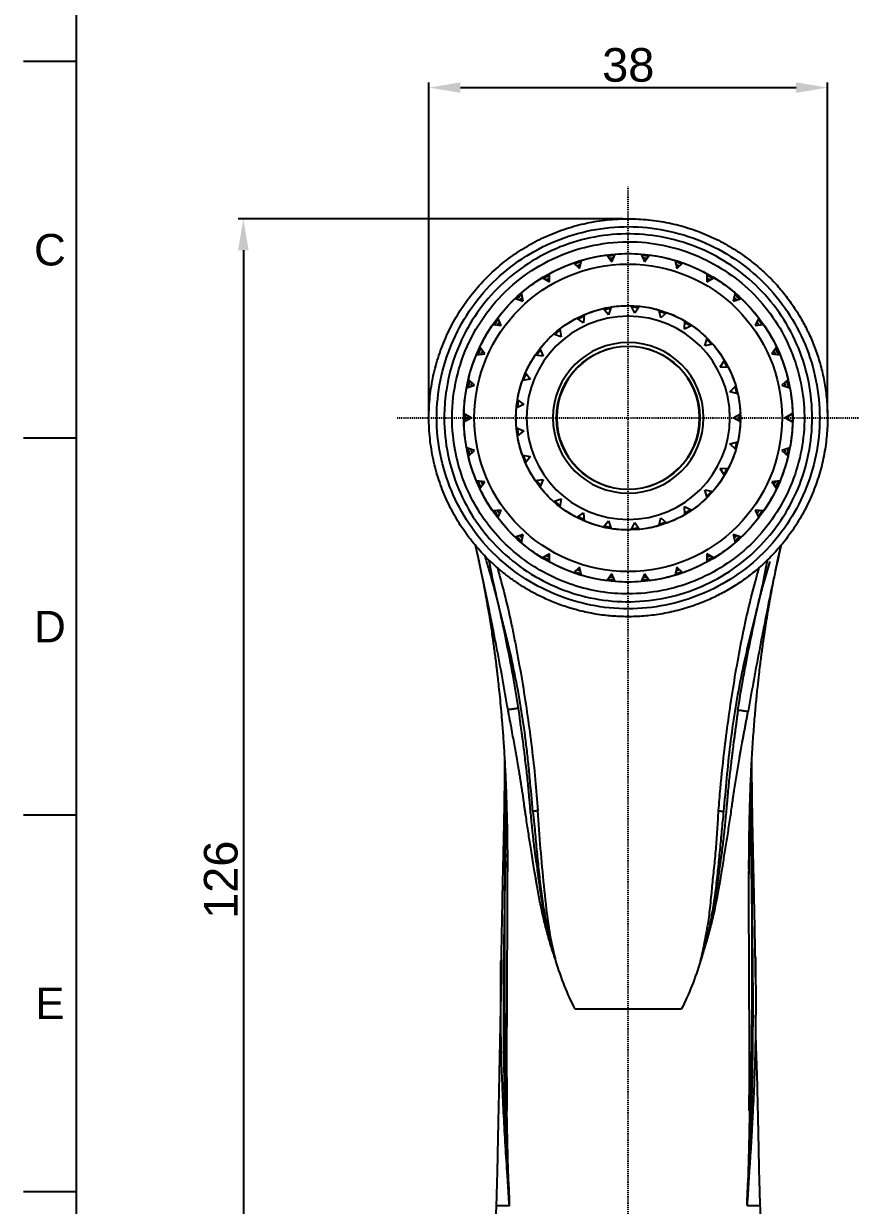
# Model space of a CAD drawing. Header units: millimetres. Extents: x 2316 to 2526, y 318 to 615.
# Drawn here: x 2316.3 to 2395.8, y 429.2 to 541.7 of the extents above; entities that cross this region are included whole.
import ezdxf

# ---------------------------------------------------------------- set-up
doc = ezdxf.new("R2010")
doc.units = ezdxf.units.MM
doc.header["$LTSCALE"] = 0.1
doc.linetypes.add('CENTER', pattern=[0.6, 0.375, -0.075, 0.075, -0.075])
doc.layers.add('1', color=7, linetype='Continuous', true_color=0xffffff)
doc.layers.add('TOP', color=7, linetype='Continuous', true_color=0xffffff)
doc.layers.add('FORM', color=7, linetype='Continuous')
doc.styles.get("Standard").update_dxf_attribs({"font": 'arial.ttf'})
doc.dimstyles.new('a1', dxfattribs={"dimtxt": 3.2, "dimasz": 3, "dimexe": 0.5, "dimexo": 0.5, "dimgap": 0.5, "dimtad": 1, "dimdsep": 46, "dimtxsty": 'Standard', "dimcen": 0.09, "dimclrd": 4, "dimclre": 4, "dimclrt": 7, "dimazin": 2, "dimtfac": 1, "dimtofl": 0, "dimtmove": 0, "dimatfit": 3, "dimfxl": 0.18, "dimtolj": 1, "dimtzin": 0, "dimarcsym": 0})

# ---------------------------------------------------------------- blocks, each defined once
blk = doc.blocks.new('*D47')
at = {"color": 4, "lineweight": -2, "transparency": 16777216}
for p, q in [((2354.82, 504.67), (2354.82, 536.12)), ((2392.76, 504.67), (2392.76, 536.12)), ((2357.82, 535.62), (2389.76, 535.62))]:
    blk.add_line(p, q, dxfattribs=at)
at = {"color": 4, "transparency": 16777216}
for points in [[(2357.82, 536.12), (2357.82, 535.12), (2354.82, 535.62)], [(2389.76, 536.12), (2389.76, 535.12), (2392.76, 535.62)]]:
    blk.add_solid(points, dxfattribs=at)
at = {"layer": 'Defpoints', "color": 0, "transparency": 16777216}
for p in [(2392.76, 535.62), (2354.82, 504.17), (2392.76, 504.17)]:
    blk.add_point(p, dxfattribs=at)
at = {"color": 7, "transparency": 16777216, "insert": (2373.79, 537.76), "char_height": 3.2, "attachment_point": 5}
blk.add_mtext('\\A1;38', dxfattribs=at)
blk = doc.blocks.new('*D48')
at = {"color": 4, "lineweight": -2, "transparency": 16777216}
for p, q in [((2373.29, 523.13), (2336.66, 523.13)), ((2337.16, 520.13), (2337.16, 400.23)), ((2373.29, 397.23), (2336.66, 397.23))]:
    blk.add_line(p, q, dxfattribs=at)
at = {"color": 4, "transparency": 16777216}
for points in [[(2336.66, 520.13), (2337.66, 520.13), (2337.16, 523.13)], [(2336.66, 400.23), (2337.66, 400.23), (2337.16, 397.23)]]:
    blk.add_solid(points, dxfattribs=at)
at = {"layer": 'Defpoints', "color": 0, "transparency": 16777216}
for p in [(2373.79, 523.13), (2337.16, 397.23), (2373.79, 397.23)]:
    blk.add_point(p, dxfattribs=at)
at = {"color": 7, "transparency": 16777216, "insert": (2335.03, 460.18), "char_height": 3.2, "attachment_point": 5, "rotation": 90}
blk.add_mtext('\\A1;126', dxfattribs=at)

msp = doc.modelspace()

# ---------------------------------------------------------------- linework, layer by layer
at = {"layer": '1', "color": 7, "linetype": 'Continuous'}
for p, q in [((2368.5752, 518.9248), (2369.1657, 518.3931)), ((2369.1657, 518.3931), (2369.3309, 519.1703)), ((2371.7561, 519.6858), (2372.2231, 519.043)), ((2372.2231, 519.043), (2372.5463, 519.7688)), ((2375.0256, 519.7688), (2375.3488, 519.043)), ((2375.3488, 519.043), (2375.8158, 519.6858)), ((2378.241, 519.1703), (2378.4061, 518.3931)), ((2378.4061, 518.3931), (2378.9966, 518.9248)), ((2366.3102, 517.1218), (2366.3102, 517.9163)), ((2381.2616, 517.9163), (2381.2616, 517.1218)), ((2365.6221, 517.5191), (2366.3102, 517.1218)), ((2381.2616, 517.1218), (2381.9497, 517.5191)), ((2363.0259, 515.5301), (2363.7815, 515.2846)), ((2363.7815, 515.2846), (2363.6163, 516.0617)), ((2383.9555, 516.0617), (2383.7903, 515.2846)), ((2383.7903, 515.2846), (2384.546, 515.5301)), ((2371.9124, 513.9951), (2371.4028, 514.5854)), ((2372.1688, 514.7315), (2371.9124, 513.9951)), ((2374.4137, 514.1525), (2374.067, 514.8509)), ((2374.8453, 514.8019), (2374.4137, 514.1525)), ((2376.8757, 513.6828), (2376.7136, 514.4456)), ((2361.69, 512.9617), (2361.3669, 513.6876)), ((2369.5287, 513.2206), (2368.8884, 513.6656)), ((2369.594, 513.9976), (2369.5287, 513.2206)), ((2377.4552, 514.2046), (2376.8757, 513.6828)), ((2379.1435, 512.6157), (2379.1761, 513.3948)), ((2386.205, 513.6876), (2385.8818, 512.9617)), ((2360.8998, 513.0448), (2361.69, 512.9617)), ((2367.4125, 511.8776), (2366.6817, 512.1494)), ((2367.2825, 512.6465), (2367.4125, 511.8776)), ((2379.8345, 512.9769), (2379.1435, 512.6157)), ((2385.8818, 512.9617), (2386.672, 513.0448)), ((2381.0746, 511.0181), (2381.3, 511.7646)), ((2381.8338, 511.1961), (2381.0746, 511.0181)), ((2359.337, 510.1717), (2360.1272, 510.2548)), ((2360.1272, 510.2548), (2359.6602, 510.8976)), ((2365.6968, 510.0506), (2364.9213, 510.1321)), ((2365.3797, 510.763), (2365.6968, 510.0506)), ((2387.9117, 510.8976), (2387.4447, 510.2548)), ((2387.4447, 510.2548), (2388.2349, 510.1717)), ((2382.5478, 508.9904), (2382.9518, 509.6574)), ((2383.3274, 508.9741), (2382.5478, 508.9904)), ((2359.1613, 507.2821), (2358.5708, 507.8138)), ((2364.4894, 507.8543), (2363.718, 507.7404)), ((2364.0051, 508.4654), (2364.4894, 507.8543)), ((2389.001, 507.8138), (2388.4106, 507.2821)), ((2358.4056, 507.0366), (2359.1613, 507.2821)), ((2383.4704, 506.6601), (2384.0276, 507.2057)), ((2384.2215, 506.4504), (2383.4704, 506.6601)), ((2388.4106, 507.2821), (2389.1662, 507.0366)), ((2363.8661, 505.4267), (2363.1473, 505.1245)), ((2363.245, 505.8981), (2363.8661, 505.4267)), ((2358.8346, 504.1735), (2358.1465, 504.5708)), ((2383.7846, 504.1735), (2384.4599, 504.5634)), ((2389.4254, 504.5708), (2388.7373, 504.1735)), ((2388.7511, 504.1735), (2389.4511, 504.5777)), ((2389.4511, 504.5777), (2389.4252, 504.5777)), ((2389.4511, 504.5777), (2389.4511, 503.7694)), ((2358.1465, 503.7763), (2358.8346, 504.1735)), ((2363.1473, 503.2225), (2363.8661, 502.9204)), ((2384.4599, 503.7836), (2383.7846, 504.1735)), ((2388.7511, 504.1735), (2388.7373, 504.1735)), ((2388.7373, 504.1735), (2389.4254, 503.7763)), ((2389.4511, 503.7694), (2388.7511, 504.1735)), ((2389.4511, 503.7694), (2389.4252, 503.7694)), ((2363.8661, 502.9204), (2363.245, 502.4489)), ((2359.1613, 501.065), (2358.4056, 501.3105)), ((2358.5708, 500.5333), (2359.1613, 501.065)), ((2383.4704, 501.687), (2384.2215, 501.8967)), ((2384.0276, 501.1414), (2383.4704, 501.687)), ((2389.1662, 501.3105), (2388.4106, 501.065)), ((2388.4106, 501.065), (2389.001, 500.5333)), ((2363.718, 500.6067), (2364.4894, 500.4928)), ((2364.4894, 500.4928), (2364.0051, 499.8817)), ((2382.5478, 499.3566), (2383.3274, 499.373)), ((2382.9518, 498.6897), (2382.5478, 499.3566)), ((2360.1272, 498.0923), (2359.337, 498.1753)), ((2359.6602, 497.4495), (2360.1272, 498.0923)), ((2364.9213, 498.215), (2365.6968, 498.2965)), ((2365.6968, 498.2965), (2365.3797, 497.5841)), ((2388.2349, 498.1753), (2387.4447, 498.0923)), ((2387.4447, 498.0923), (2387.9117, 497.4495)), ((2366.6817, 496.1976), (2367.4125, 496.4694)), ((2367.4125, 496.4694), (2367.2825, 495.7006)), ((2381.0746, 497.329), (2381.8338, 497.1509)), ((2381.3, 496.5825), (2381.0746, 497.329)), ((2361.69, 495.3853), (2360.8998, 495.3023)), ((2361.3669, 494.6595), (2361.69, 495.3853)), ((2379.1435, 495.7314), (2379.8345, 495.3701)), ((2379.1761, 494.9523), (2379.1435, 495.7314)), ((2386.672, 495.3023), (2385.8818, 495.3853)), ((2385.8818, 495.3853), (2386.205, 494.6595)), ((2368.8884, 494.6815), (2369.5287, 495.1265)), ((2369.5287, 495.1265), (2369.594, 494.3494)), ((2371.4028, 493.7617), (2371.9124, 494.352)), ((2371.9124, 494.352), (2372.1688, 493.6156)), ((2374.067, 493.4962), (2374.4137, 494.1946)), ((2374.4137, 494.1946), (2374.8453, 493.5451)), ((2376.7136, 493.9015), (2376.8757, 494.6643)), ((2376.8757, 494.6643), (2377.4552, 494.1425)), ((2363.7815, 493.0625), (2363.0259, 492.817)), ((2363.6163, 492.2853), (2363.7815, 493.0625)), ((2384.546, 492.817), (2383.7903, 493.0625)), ((2383.7903, 493.0625), (2383.9555, 492.2853)), ((2366.3102, 491.2253), (2365.6221, 490.828)), ((2366.3102, 490.4307), (2366.3102, 491.2253)), ((2381.9497, 490.828), (2381.2616, 491.2253)), ((2381.2616, 491.2253), (2381.2616, 490.4307)), ((2369.1657, 489.954), (2368.5752, 489.4223)), ((2369.3309, 489.1768), (2369.1657, 489.954)), ((2378.4061, 489.954), (2378.241, 489.1768)), ((2378.9966, 489.4223), (2378.4061, 489.954)), ((2372.2231, 489.3041), (2371.7561, 488.6613)), ((2372.5463, 488.5782), (2372.2231, 489.3041)), ((2375.3488, 489.3041), (2375.0256, 488.5782)), ((2375.8158, 488.6613), (2375.3488, 489.3041))]:
    msp.add_line(p, q, dxfattribs=at)
for radius in [15.6472, 14.6445, 10.6809, 6.8252]:
    msp.add_circle((2373.7859, 504.1735), radius, dxfattribs=at)
at = {"layer": '1', "color": 7, "linetype": 'Continuous', "extrusion": (0, 0, -1)}
for radius in [9.6811, 7.1729, 6.8]:
    msp.add_circle((-2373.7859, 504.1735), radius, dxfattribs=at)
for radius, start, end in [(15.6445, 61.455119, 70.544881), (15.6445, 73.455119, 82.544881), (15.6445, 85.455119, 94.544881), (15.6445, 97.455119, 106.544881), (15.6445, 109.455119, 118.544881), (15.6445, 49.455119, 58.544881), (15.6445, 121.455119, 130.544881), (15.6445, 37.455119, 46.544881), (15.6445, 133.455119, 142.544881), (10.6811, 66.891912, 77.108088), (10.5718, 77.422503, 80.983127), (10.6811, 81.291912, 91.508088), (10.5718, 91.822502, 95.383127), (10.6811, 95.691912, 105.908088), (10.5718, 106.222501, 109.783126), (10.6811, 52.491912, 62.708088), (10.5718, 63.022498, 66.583123), (10.1259, 64.389374, 65.216247), (10.1259, 78.789373, 79.52625), (10.1259, 93.189372, 94.016245), (10.1259, 107.589377, 108.41625), (10.6811, 110.091912, 120.308088), (10.5718, 120.622501, 124.183125), (15.6445, 25.455119, 34.544881), (10.6811, 38.091912, 48.308088), (10.5718, 48.622499, 52.183123), (10.1259, 121.989377, 122.670004), (10.6811, 124.491912, 134.708088), (15.6445, 145.455119, 154.544881), (10.1259, 49.989375, 50.816247), (10.1259, 136.389376, 137.216249), (10.5718, 135.0225, 138.583125), (10.6811, 138.891912, 149.108088), (15.6445, 13.455119, 22.544881), (10.6811, 23.691912, 33.908088), (10.5718, 34.222499, 37.783124), (10.1259, 35.589375, 36.483752), (15.6445, 157.455119, 166.544881), (10.1259, 150.789375, 151.616248), (10.5718, 149.422499, 152.983124), (10.6811, 153.291912, 163.508088), (10.6811, 9.291912, 19.508088), (10.5718, 19.8225, 23.383125), (10.1259, 21.189376, 22.016249), (15.6445, 1.455119, 10.544881), (10.1259, 165.189374, 166.016247), (10.5718, 163.822499, 167.383123), (10.6811, 167.691912, 177.908088), (15.6445, 169.455119, 178.544881), (10.5718, 5.422501, 8.983125), (10.1259, 6.789377, 7.616249), (10.6811, 354.891912, 5.108088), (10.1259, 179.589374, 180.410622), (10.5718, 178.222498, 181.777497), (15.6445, 349.455119, 358.544881), (10.5718, 351.016875, 354.5775), (10.6811, 182.091912, 192.308088), (15.6445, 181.455119, 190.544881), (10.6811, 340.491912, 350.708088), (10.1259, 352.383752, 353.210624), (10.6811, 196.491912, 206.708088), (10.1259, 193.983749, 194.810621), (10.5718, 192.616877, 196.177502), (15.6445, 337.455119, 346.544881), (10.5718, 336.616876, 340.177501), (10.6811, 326.091912, 336.308088), (10.1259, 337.983753, 338.92313), (15.6445, 193.455119, 202.544881), (10.6811, 210.891912, 221.108088), (10.1259, 208.383748, 209.21062), (10.5718, 207.016876, 210.577501), (15.6445, 325.455119, 334.544881), (10.5718, 322.216877, 325.777501), (10.6811, 311.691912, 321.908088), (10.1259, 323.583748, 324.4725), (15.6445, 205.455119, 214.544881), (10.1259, 309.183748, 310.010621), (10.6811, 225.291912, 235.508088), (10.1259, 222.783747, 223.61062), (10.5718, 221.416876, 224.9775), (10.5718, 307.816877, 311.377502), (10.6811, 297.291912, 307.508088), (10.1259, 237.183752, 238.010625), (10.5718, 235.816875, 239.3775), (15.6445, 313.455119, 322.544881), (10.5718, 293.416872, 296.977497), (10.1259, 294.783749, 295.610622), (10.6811, 282.891912, 293.108088), (10.1259, 280.38375, 281.210622), (10.1259, 265.983751, 266.810623), (10.5718, 250.216874, 253.777499), (10.1259, 251.583751, 252.410624), (10.6811, 239.691912, 249.908088), (15.6445, 217.455119, 226.544881), (10.5718, 279.016873, 282.577498), (10.6811, 268.491912, 278.708088), (10.5718, 264.616874, 268.177498), (10.6811, 254.091912, 264.308088), (15.6445, 301.455119, 310.544881), (15.6445, 229.455119, 238.544881), (15.6445, 289.455119, 298.544881), (15.6445, 241.455119, 250.544881), (15.6445, 277.455119, 286.544881), (15.6445, 265.455119, 274.544881), (15.6445, 253.455119, 262.544881)]:
    msp.add_arc((-2373.7859, 504.1735), radius, start, end, dxfattribs=at)
at = {"layer": '1', "color": 7, "linetype": 'Continuous'}
for radius, start, end in [(15.5135, 106.813126, 109.192502), (15.5135, 94.809375, 97.194376), (15.2633, 95.326875, 96.676874), (15.5135, 82.811249, 85.19625), (15.2633, 83.328752, 84.678751), (15.5135, 70.813127, 73.192503), (15.5135, 118.811252, 121.196253), (15.2633, 107.330625, 108.675001), (15.2633, 71.330625, 72.675001), (15.5135, 58.809376, 61.194377), (15.2633, 119.328751, 120.678751), (15.2633, 59.326875, 60.676874), (15.5135, 130.809374, 133.194375), (15.2633, 131.326874, 132.676874), (15.2633, 47.328752, 48.678751), (15.5135, 46.81125, 49.196251), (15.5135, 142.813125, 145.192501), (15.2633, 143.330624, 144.675001), (15.2633, 35.330625, 36.675001), (15.5135, 34.813124, 37.192501), (15.5135, 154.81125, 157.196252), (15.2633, 155.328751, 156.678751), (15.2633, 23.326875, 24.676874), (15.5135, 22.809373, 25.194375), (15.5135, 166.809376, 169.194378), (15.5135, 10.811251, 13.196252), (15.2633, 167.326874, 168.676874), (15.2633, 11.328748, 12.678748), (15.5135, 178.813123, 181.186875), (15.2633, 179.330624, 180.669373), (15.5135, 190.805624, 193.190626), (15.2633, 191.323124, 192.673123), (15.2633, 347.321248, 348.671248), (15.5135, 346.80375, 349.188751), (15.5135, 202.80375, 205.188752), (15.2633, 203.321251, 204.67125), (15.2633, 335.323125, 336.673125), (15.5135, 334.805624, 337.190625), (15.5135, 214.807501, 217.186877), (15.2633, 215.325001, 216.669377), (15.2633, 323.324998, 324.669375), (15.5135, 322.807502, 325.186878), (15.2633, 227.323124, 228.673123), (15.2633, 311.321249, 312.671248), (15.5135, 226.805623, 229.190625), (15.5135, 310.803751, 313.188752), (15.5135, 238.803749, 241.18875), (15.2633, 239.32125, 240.67125), (15.2633, 299.323125, 300.673125), (15.5135, 298.805625, 301.190626), (15.2633, 251.325, 252.669377), (15.2633, 287.324999, 288.669375), (15.5135, 250.8075, 253.186876), (15.5135, 262.805626, 265.190627), (15.2633, 263.323123, 264.673123), (15.5135, 274.803748, 277.188749), (15.2633, 275.321249, 276.671248), (15.5135, 286.807499, 289.186875)]:
    msp.add_arc((2373.7859, 504.1735), radius, start, end, dxfattribs=at)
for points, knots in [([(2390.1152, 494.5467), (2390.4513, 495.1141), (2391.0525, 496.2614), (2391.7656, 498.0485), (2392.2798, 499.8425), (2392.6083, 501.6189), (2392.7634, 503.3587), (2392.7597, 505.049), (2392.6138, 506.6749), (2392.3412, 508.2219), (2391.9589, 509.6839), (2391.4817, 511.0593), (2390.9259, 512.3422), (2390.2438, 513.6479), (2389.4265, 514.9483), (2388.4687, 516.2142), (2387.4788, 517.3227), (2386.4844, 518.2816), (2385.5058, 519.0986), (2384.5609, 519.7889), (2383.6622, 520.3681), (2382.7986, 520.862), (2381.6633, 521.4381), (2380.1946, 522.0505), (2378.3544, 522.6037), (2376.4508, 522.9717), (2374.5037, 523.1478), (2372.5316, 523.1222), (2370.5571, 522.8873), (2368.6078, 522.4466), (2366.7118, 521.8015), (2364.8918, 520.9588), (2363.17, 519.9287), (2361.5669, 518.7239), (2360.0993, 517.3558), (2358.783, 515.8387), (2357.6341, 514.1912), (2356.6679, 512.4341), (2355.8919, 510.5832), (2355.3158, 508.6577), (2354.9468, 506.6812), (2354.7871, 504.6779), (2354.8411, 502.6671), (2355.1091, 500.6759), (2355.5813, 498.7387), (2356.2447, 496.8879), (2357.0785, 495.1487), (2358.0629, 493.5333), (2359.1791, 492.0533), (2360.2499, 490.8876), (2361.2125, 489.9877), (2362.0251, 489.3088), (2362.8645, 488.683), (2363.7569, 488.0911), (2364.7392, 487.5174), (2365.8453, 486.9611), (2367.0803, 486.4405), (2368.443, 485.9809), (2369.9324, 485.6052), (2371.4523, 485.3548), (2372.9823, 485.2301), (2374.4989, 485.2236), (2376.0787, 485.3486), (2377.7101, 485.62), (2379.3799, 486.0514), (2380.9196, 486.6035), (2382.316, 487.2415), (2383.5662, 487.9313), (2384.7953, 488.7365), (2385.9907, 489.6591), (2387.1375, 490.6997), (2388.2217, 491.8617), (2389.2285, 493.1453), (2389.8304, 494.0661), (2390.1152, 494.5467)], [0, 0, 0, 0, 0.016559, 0.03266082, 0.04836086, 0.0635097, 0.07810671, 0.0923047, 0.10604112, 0.11918254, 0.13183592, 0.14407413, 0.15582545, 0.16702894, 0.18115862, 0.19446997, 0.20697584, 0.21856512, 0.2292435, 0.23906921, 0.24802972, 0.25616543, 0.26412403, 0.28009381, 0.29618336, 0.31245421, 0.32886012, 0.34535353, 0.36205523, 0.37886494, 0.39561139, 0.41242125, 0.42930174, 0.44606739, 0.46285292, 0.47975711, 0.49657803, 0.51336274, 0.5301839, 0.54704848, 0.56390369, 0.58074841, 0.59758658, 0.61448706, 0.63127327, 0.64772868, 0.66393239, 0.6797851, 0.69531107, 0.71056191, 0.71960037, 0.72849619, 0.73722524, 0.74596448, 0.75546496, 0.76586799, 0.77713644, 0.78920403, 0.80206453, 0.81579603, 0.82796202, 0.84070439, 0.85396511, 0.86784189, 0.88231815, 0.89735925, 0.90898909, 0.9209642, 0.93329884, 0.94597452, 0.95896942, 0.97226863, 0.98597283, 1, 1, 1, 1]), ([(2392.0092, 504.166), (2392.0092, 504.1671), (2392.0103, 505.3636), (2391.7703, 507.7563), (2390.72, 511.1932), (2389.03, 514.3583), (2386.758, 517.1379), (2383.9706, 519.4047), (2380.7989, 521.0875), (2377.37, 522.1336), (2373.8068, 522.5004), (2370.2425, 522.1415), (2366.8108, 521.1029), (2363.6356, 519.4274), (2360.8415, 517.1673), (2358.5631, 514.3858), (2356.8669, 511.215), (2355.8096, 507.7774), (2355.4406, 504.2003), (2355.8042, 500.6261), (2356.8526, 497.1936), (2358.5404, 494.0255), (2360.8112, 491.2411), (2363.5962, 488.9695), (2366.7655, 487.2792), (2370.1988, 486.2272), (2373.7727, 485.8593), (2377.3473, 486.2235), (2380.7809, 487.272), (2383.9474, 488.9534), (2386.7287, 491.2103), (2388.9996, 493.9794), (2390.6969, 497.1388), (2391.7592, 500.5757), (2392.0079, 502.9697), (2392.0092, 504.166)], [0, 0, 0, 0, 0.00002863, 0.03143489, 0.06268506, 0.09388149, 0.12511045, 0.15637868, 0.18764126, 0.21886246, 0.24999249, 0.28112692, 0.31235595, 0.34361955, 0.37487123, 0.40613932, 0.43744916, 0.46876257, 0.50004513, 0.5312895, 0.56251878, 0.59375496, 0.62501621, 0.65628961, 0.68755183, 0.71880381, 0.75005147, 0.78130878, 0.8125701, 0.84379545, 0.87492943, 0.90605155, 0.93726443, 0.96856924, 1, 1, 1, 1]), ([(2356.4816, 506.8453), (2356.7138, 508.3457), (2357.14, 509.8138), (2358.662, 513.2881), (2359.9883, 515.1918), (2363.2588, 518.3494), (2365.2042, 519.6046), (2369.4236, 521.283), (2371.6993, 521.7069), (2376.2436, 521.6587), (2378.5139, 521.1863), (2382.7048, 519.413), (2384.627, 518.1114), (2387.8311, 514.8753), (2389.1141, 512.9395), (2390.8463, 508.7274), (2391.2962, 506.4635), (2391.2962, 501.8751), (2390.8339, 499.5593), (2389.0581, 495.3029), (2387.7438, 493.3519), (2384.4658, 490.107), (2382.5009, 488.8117), (2378.2229, 487.0782), (2375.9081, 486.6394), (2371.2863, 486.6892), (2368.9775, 487.1783), (2364.7303, 489.0093), (2362.7902, 490.3519), (2359.5823, 493.6758), (2358.3133, 495.6584), (2356.6379, 499.9478), (2356.2308, 502.256), (2356.2961, 505.3168), (2356.364, 506.0852), (2356.4816, 506.8453)], [0, 0, 0, 0, 0.04148429, 0.04148429, 0.10398429, 0.10398429, 0.16648429, 0.16648429, 0.22898429, 0.22898429, 0.29148429, 0.29148429, 0.35398429, 0.35398429, 0.41648429, 0.41648429, 0.47898429, 0.47898429, 0.54148429, 0.54148429, 0.60398429, 0.60398429, 0.66648429, 0.66648429, 0.72898429, 0.72898429, 0.79148429, 0.79148429, 0.85398429, 0.85398429, 0.91648429, 0.91648429, 0.97898429, 0.97898429, 1, 1, 1, 1]), ([(2371.1868, 487.6051), (2372.0458, 487.4703), (2375.043, 487.2457), (2380.2054, 488.2438), (2385.7016, 491.7883), (2389.4401, 497.1439), (2390.716, 502.4564), (2390.4458, 506.7352), (2389.4006, 510.8902), (2386.6274, 515.6042), (2381.4219, 519.5442), (2376.0158, 521.0672), (2371.4182, 520.8919), (2366.6687, 519.6925), (2361.3956, 516.2641), (2357.4441, 509.8777), (2356.6506, 503.0204), (2358.2773, 497.0587), (2361.3888, 492.4264), (2365.1166, 489.6342), (2368.4906, 488.1873), (2370.2803, 487.7475), (2371.1868, 487.6051)], [0, 0, 0, 0, 0.02488069, 0.08580044, 0.1466993, 0.20758579, 0.26847505, 0.29905821, 0.32966527, 0.39058484, 0.45145217, 0.51232145, 0.54723926, 0.58221389, 0.65169546, 0.72119879, 0.79061345, 0.8429293, 0.89522081, 0.94750638, 0.97374288, 1, 1, 1, 1]), ([(2359.2254, 492.0485), (2359.2453, 491.9646), (2359.3107, 491.6871), (2359.407, 491.2701), (2359.5178, 490.7686), (2359.6203, 490.2886), (2359.734, 489.7414), (2359.8561, 489.144), (2359.9725, 488.5548), (2360.0699, 488.0417), (2360.1409, 487.6622), (2360.1962, 487.3617), (2360.2554, 487.0343), (2360.3326, 486.5957), (2360.4329, 486.0141), (2360.5508, 485.3166), (2360.6742, 484.5497), (2360.7911, 483.7748), (2360.8953, 483.0545), (2360.9877, 482.401), (2361.0741, 481.7753), (2361.1516, 481.1905), (2361.2184, 480.6612), (2361.2713, 480.2223), (2361.3196, 479.809), (2361.381, 479.2697), (2361.4638, 478.5289), (2361.5644, 477.5515), (2361.6757, 476.3929), (2361.788, 475.0505), (2361.9069, 473.527), (2362.0096, 471.8188), (2362.1116, 469.9303), (2362.1885, 467.8575), (2362.2529, 465.6024), (2362.2841, 463.2766), (2362.2906, 461.7047), (2362.2896, 460.9444)], [0, 0, 0, 0, 0.01124695, 0.03682495, 0.05374847, 0.07258667, 0.0935779, 0.11675058, 0.14027304, 0.15864233, 0.17200648, 0.18078648, 0.19039165, 0.20614474, 0.22586737, 0.24957395, 0.27647721, 0.30190102, 0.32507359, 0.34599457, 0.36465512, 0.38488618, 0.40151228, 0.41453029, 0.42599503, 0.44003447, 0.46460798, 0.49461407, 0.53005958, 0.57094187, 0.61726389, 0.66902017, 0.72621332, 0.78883085, 0.8571211, 0.93085962, 1, 1, 1, 1]), ([(2362.3462, 476.366), (2362.1746, 477.3674), (2361.8297, 479.3786), (2361.3429, 481.898), (2360.932, 484.0429), (2360.5375, 486.0076), (2359.9611, 488.8297), (2359.5241, 490.823), (2359.2743, 491.8835)], [0, 0, 0, 0, 0.18232648, 0.36619457, 0.46026458, 0.57645918, 0.73371281, 1, 1, 1, 1]), ([(2388.3197, 491.953), (2388.0589, 490.8517), (2387.5818, 488.6701), (2386.8888, 485.2693), (2386.3016, 482.2731), (2385.7332, 479.2451), (2385.3781, 477.2245), (2385.2015, 476.2196)], [0, 0, 0, 0, 0.27456103, 0.45540618, 0.63690573, 0.81941646, 1, 1, 1, 1]), ([(2385.2836, 460.7281), (2385.2814, 461.1243), (2385.2787, 462.3566), (2385.2995, 464.3754), (2385.35, 466.8252), (2385.4261, 469.1971), (2385.541, 471.4723), (2385.6641, 473.54), (2385.8099, 475.3953), (2385.9558, 477.0403), (2386.1014, 478.4733), (2386.2312, 479.6273), (2386.3379, 480.534), (2386.4247, 481.2192), (2386.5063, 481.8307), (2386.5924, 482.453), (2386.6932, 483.1646), (2386.8139, 483.9938), (2386.9582, 484.9303), (2387.1307, 485.9619), (2387.3119, 487.0105), (2387.4912, 487.9802), (2387.6499, 488.8061), (2387.7761, 489.4291), (2387.8824, 489.9447), (2387.9832, 490.4261), (2388.0989, 490.9617), (2388.226, 491.5224), (2388.3111, 491.8841), (2388.3557, 492.0714)], [0, 0, 0, 0, 0.03575948, 0.11116774, 0.18181049, 0.25629688, 0.32461015, 0.38674143, 0.44269526, 0.49246212, 0.53604843, 0.57345829, 0.59846694, 0.61968632, 0.63718371, 0.65579855, 0.67856488, 0.70494793, 0.73531596, 0.76967941, 0.80797677, 0.8415334, 0.87106088, 0.89638227, 0.91068043, 0.92934165, 0.95219158, 0.97480119, 1, 1, 1, 1]), ([(2360.1292, 491.0382), (2360.2424, 490.6639), (2360.578, 489.5392), (2361.1274, 487.626), (2361.7919, 484.7512), (2362.3253, 482.0942), (2362.8894, 479.1288), (2363.1529, 477.529), (2363.3218, 476.5028)], [0, 0, 0, 0, 0.09852659, 0.27921318, 0.42288981, 0.69152755, 0.80213294, 1, 1, 1, 1]), ([(2387.0454, 490.6938), (2386.8972, 489.928), (2386.572, 488.3013), (2385.9111, 485.4364), (2385.1658, 482.5169), (2384.2504, 478.3435), (2383.5653, 474.0976), (2383.1413, 469.8486), (2382.9502, 467.7345), (2382.8546, 466.6773)], [0, 0, 0, 0, 0.133141, 0.24106791, 0.36755691, 0.49413946, 0.74685775, 0.87340906, 1, 1, 1, 1]), ([(2364.717, 466.6796), (2364.6222, 467.7368), (2364.48, 469.3222), (2364.2637, 471.4459), (2364.0412, 473.5713), (2363.6644, 476.2216), (2363.0886, 479.3876), (2362.5325, 482.0002), (2362.0299, 484.0565), (2361.5051, 486.0718), (2360.9619, 488.4344), (2360.6618, 490.0032), (2360.5347, 490.6597)], [0, 0, 0, 0, 0.12681676, 0.19017709, 0.25355965, 0.38029549, 0.50684782, 0.63369851, 0.69706558, 0.76036852, 0.88629292, 1, 1, 1, 1]), ([(2361.3168, 489.9533), (2361.3344, 489.8866), (2361.542, 489.1018), (2362.0277, 487.3797), (2362.564, 485.0854), (2362.9441, 483.1814), (2363.3152, 481.2368), (2363.9354, 477.7772), (2364.4994, 473.7495), (2364.9518, 469.7553), (2365.1057, 467.7582), (2365.1817, 466.7726)], [0, 0, 0, 0, 0.01160133, 0.13481782, 0.25827162, 0.31998424, 0.38188508, 0.50560584, 0.75254934, 0.87787507, 1, 1, 1, 1]), ([(2382.39, 466.7725), (2382.4451, 467.4732), (2382.6019, 469.4703), (2383.0364, 473.4662), (2383.7856, 478.7713), (2384.675, 483.6193), (2385.5287, 487.3001), (2385.999, 488.9889), (2386.2163, 489.8065), (2386.2236, 489.8342)], [0, 0, 0, 0, 0.08755049, 0.24953406, 0.49807106, 0.74670938, 0.85975073, 0.9952274, 1, 1, 1, 1]), ([(2384.2273, 476.3611), (2384.3787, 477.2847), (2384.6235, 478.7789), (2385.1717, 481.7222), (2385.7244, 484.4859), (2386.3101, 487.0943), (2386.8235, 488.9036), (2387.1233, 489.9434), (2387.2859, 490.4964)], [0, 0, 0, 0, 0.18498722, 0.2992756, 0.59398652, 0.74814275, 0.85641072, 1, 1, 1, 1]), ([(2366.8574, 452.5815), (2366.786, 452.8034), (2366.6407, 453.2546), (2366.3437, 454.176), (2366.0166, 455.3311), (2365.7261, 456.4894), (2365.5276, 457.4004), (2365.3338, 458.3399), (2365.1753, 459.1963), (2365.0485, 459.9444), (2364.97, 460.4146), (2364.8721, 461.0115), (2364.7491, 461.7914), (2364.6126, 462.6207), (2364.4823, 463.4075), (2364.3284, 464.3762), (2364.1838, 465.3416), (2364.0654, 466.1394), (2364.0101, 466.5082), (2363.9748, 466.7428), (2363.9278, 467.0704), (2363.876, 467.4377), (2363.8324, 467.7657), (2363.7917, 468.0561), (2363.7553, 468.3405), (2363.7105, 468.5908), (2363.6805, 468.7966), (2363.6574, 468.9431), (2363.6388, 469.0628), (2363.6268, 469.139), (2363.617, 469.2004), (2363.6092, 469.2509), (2363.601, 469.2975), (2363.5959, 469.3343), (2363.5908, 469.3644), (2363.5799, 469.433), (2363.5379, 469.694), (2363.4749, 470.0858), (2363.3955, 470.5783), (2363.3054, 471.1469), (2363.1993, 471.8059), (2363.0639, 472.5585), (2362.9274, 473.2794), (2362.7776, 474.0482), (2362.6661, 474.6862), (2362.5683, 475.1993), (2362.4958, 475.5794), (2362.4197, 475.9711), (2362.3691, 476.2433), (2362.3462, 476.366)], [0, 0, 0, 0, 0.03016146, 0.06133762, 0.12567349, 0.18507841, 0.21440574, 0.24400641, 0.30631775, 0.32368396, 0.33873083, 0.36577297, 0.39903138, 0.43674006, 0.47004779, 0.49781662, 0.55788747, 0.59003094, 0.59641226, 0.60346055, 0.61901627, 0.63674095, 0.64859581, 0.659163, 0.67236999, 0.68326543, 0.69032997, 0.69759133, 0.70129794, 0.70505456, 0.70695209, 0.70886226, 0.71125091, 0.71272139, 0.7133482, 0.71496322, 0.72115982, 0.74544295, 0.76307774, 0.78157638, 0.81505509, 0.84376372, 0.87424704, 0.9038983, 0.93848677, 0.95203956, 0.96682543, 0.98504106, 1, 1, 1, 1]), ([(2363.3218, 476.5028), (2363.3583, 476.2374), (2363.4263, 475.7431), (2363.5226, 474.9709), (2363.6107, 474.3563), (2363.6695, 473.9055), (2363.7022, 473.6666), (2363.7531, 473.2879), (2363.8252, 472.7367), (2363.9502, 471.6787), (2364.0833, 470.6104), (2364.2053, 469.5289), (2364.2677, 468.93), (2364.3043, 468.4809), (2364.3371, 468.0983), (2364.3801, 467.6588), (2364.4304, 467.0939), (2364.4872, 466.4502), (2364.5838, 465.4631), (2364.685, 464.4908), (2364.7969, 463.5145), (2364.8808, 462.8791), (2364.9599, 462.3098), (2365.0386, 461.7398), (2365.1301, 461.0779), (2365.2186, 460.4172), (2365.2981, 459.8694), (2365.4049, 459.1406), (2365.5075, 458.4601), (2365.6092, 457.8287), (2365.6862, 457.3672), (2365.8341, 456.5537), (2366.032, 455.6135), (2366.2684, 454.6803), (2366.4613, 453.9643), (2366.6256, 453.3747), (2366.7384, 452.9868), (2366.8042, 452.7621), (2366.837, 452.6507), (2366.8573, 452.5817)], [0, 0, 0, 0, 0.03224022, 0.06006824, 0.09367795, 0.10706506, 0.11489796, 0.12277242, 0.15317309, 0.18203345, 0.25149498, 0.28355136, 0.31400227, 0.32457303, 0.3381857, 0.36062271, 0.37828486, 0.40718873, 0.43933475, 0.49944278, 0.52716615, 0.5605509, 0.57885359, 0.59858195, 0.63209792, 0.66206709, 0.681705, 0.70134348, 0.75434168, 0.7681916, 0.78206513, 0.81351264, 0.87325172, 0.90525678, 0.93808231, 0.96954043, 0.98489683, 0.99065307, 1, 1, 1, 1]), ([(2384.2273, 476.3611), (2384.2061, 476.2288), (2384.172, 475.963), (2384.1235, 475.5644), (2384.0724, 475.1671), (2384.0196, 474.7716), (2383.9655, 474.3785), (2383.9124, 473.9879), (2383.8609, 473.5995), (2383.7911, 473.0849), (2383.7276, 472.5735), (2383.6668, 472.0648), (2383.6062, 471.5581), (2383.5297, 470.9278), (2383.4383, 470.1745), (2383.3553, 469.4212), (2383.3024, 468.9024), (2383.2786, 468.6182), (2383.2734, 468.555), (2383.2669, 468.4761), (2383.2591, 468.3813), (2383.243, 468.1917), (2383.2161, 467.9077), (2383.1801, 467.5288), (2383.1351, 467.0227), (2383.0786, 466.3898), (2382.9801, 465.3791), (2382.8746, 464.3724), (2382.7574, 463.3727), (2382.6567, 462.6286), (2382.5534, 461.887), (2382.4514, 461.1466), (2382.3681, 460.5305), (2382.2986, 460.0392), (2382.2272, 459.5491), (2382.1365, 458.9379), (2382.0243, 458.2074), (2381.9064, 457.4805), (2381.7748, 456.7607), (2381.6319, 456.0476), (2381.4181, 455.1086), (2381.1719, 454.185), (2380.9161, 453.2675), (2380.782, 452.8103), (2380.7153, 452.5815)], [0, 0, 0, 0, 0.015625, 0.03125, 0.046875, 0.0625, 0.078125, 0.09375, 0.109375, 0.125, 0.15625, 0.171875, 0.1875, 0.21875, 0.25, 0.28125, 0.3125, 0.31445312, 0.31640625, 0.3203125, 0.32421875, 0.328125, 0.34375, 0.359375, 0.375, 0.40625, 0.4375, 0.5, 0.53125, 0.5625, 0.59375, 0.625, 0.65625, 0.671875, 0.6875, 0.71875, 0.75, 0.78125, 0.8125, 0.84375, 0.875, 0.9375, 0.96875, 1, 1, 1, 1]), ([(2380.7153, 452.5816), (2380.7891, 452.8108), (2380.9381, 453.2678), (2381.2296, 454.183), (2381.4936, 455.111), (2381.7359, 456.0504), (2381.9058, 456.7616), (2382.0628, 457.4807), (2382.2097, 458.206), (2382.3483, 458.9361), (2382.4567, 459.5486), (2382.5399, 460.0405), (2382.6219, 460.533), (2382.7217, 461.1503), (2382.8403, 461.8928), (2382.9614, 462.6354), (2383.0841, 463.3784), (2383.2434, 464.3718), (2383.392, 465.3721), (2383.5417, 466.379), (2383.6361, 467.0103), (2383.7059, 467.5193), (2383.7577, 467.9022), (2383.7979, 468.1896), (2383.8265, 468.3807), (2383.8435, 468.4751), (2383.8549, 468.5551), (2383.8643, 468.6191), (2383.9077, 468.9065), (2383.9911, 469.4338), (2384.1161, 470.2028), (2384.238, 470.9739), (2384.3416, 471.6147), (2384.4289, 472.1242), (2384.5216, 472.6303), (2384.6175, 473.1332), (2384.713, 473.6336), (2384.7848, 474.0071), (2384.8533, 474.3799), (2384.9195, 474.7516), (2384.9885, 475.1204), (2385.0595, 475.4871), (2385.1329, 475.852), (2385.1806, 476.0962), (2385.2015, 476.2196)], [0, 0, 0, 0, 0.031248, 0.06249806, 0.12499819, 0.15624825, 0.18749832, 0.21874838, 0.24999845, 0.28124851, 0.31249858, 0.32812361, 0.34374864, 0.37499871, 0.40624877, 0.43749884, 0.4687489, 0.49999897, 0.56249909, 0.59374916, 0.62499922, 0.64062426, 0.65624929, 0.67187432, 0.67578058, 0.67968684, 0.6835931, 0.68554622, 0.68749935, 0.71874942, 0.74999948, 0.78124955, 0.81249961, 0.82812464, 0.84374968, 0.87499974, 0.89062477, 0.90624981, 0.92187484, 0.93749987, 0.9531249, 0.96874994, 0.98437497, 1, 1, 1, 1]), ([(2362.0185, 471.6147), (2362.0175, 471.2706), (2362.0145, 470.5589), (2362.0072, 469.5859), (2361.9983, 468.7344), (2361.99, 468.0674), (2361.9827, 467.5518), (2361.9769, 467.1703), (2361.9724, 466.8835), (2361.9687, 466.6612), (2361.9656, 466.4752), (2361.9627, 466.3073), (2361.959, 466.0984), (2361.9542, 465.8367), (2361.9482, 465.522), (2361.9385, 465.0301), (2361.9245, 464.3555), (2361.9061, 463.4971), (2361.8817, 462.4018), (2361.8505, 461.0494), (2361.8139, 459.4168), (2361.7779, 457.655), (2361.7485, 456.0452), (2361.7249, 454.6822), (2361.7072, 453.6624), (2361.6923, 452.811), (2361.6803, 452.1265), (2361.671, 451.6093), (2361.6669, 451.3162), (2361.6653, 451.198)], [0, 0, 0, 0, 0.04965491, 0.10279643, 0.14079538, 0.17306831, 0.19959094, 0.21569105, 0.22853466, 0.24130693, 0.24803847, 0.25561296, 0.26575899, 0.27847729, 0.29377549, 0.31165724, 0.35027653, 0.39234732, 0.43727573, 0.51084633, 0.59110896, 0.67807204, 0.77167543, 0.83080226, 0.88150377, 0.92377146, 0.95759421, 0.98298343, 1, 1, 1, 1]), ([(2385.905, 451.3051), (2385.9017, 451.5533), (2385.8943, 452.0917), (2385.8799, 452.9456), (2385.8643, 453.9254), (2385.8445, 455.0454), (2385.8239, 456.1517), (2385.803, 457.215), (2385.783, 458.2048), (2385.7609, 459.2627), (2385.7365, 460.3723), (2385.7115, 461.4705), (2385.6866, 462.565), (2385.6641, 463.578), (2385.6447, 464.4785), (2385.6321, 465.0905), (2385.6247, 465.4692), (2385.6208, 465.6701), (2385.6179, 465.8296), (2385.6148, 465.9943), (2385.6109, 466.2116), (2385.6054, 466.5255), (2385.5985, 466.9395), (2385.5905, 467.4567), (2385.5816, 468.0767), (2385.5727, 468.7996), (2385.5637, 469.6915), (2385.557, 470.6472), (2385.5542, 471.3284), (2385.5533, 471.6332)], [0, 0, 0, 0, 0.03648339, 0.07946446, 0.12762143, 0.18350725, 0.24710168, 0.29290196, 0.34199167, 0.39437503, 0.45001336, 0.50650495, 0.55686606, 0.61153869, 0.65566172, 0.68920424, 0.70135948, 0.71117594, 0.71865504, 0.72471476, 0.7352923, 0.75045894, 0.77063681, 0.79582177, 0.82599532, 0.86112026, 0.90119394, 0.95582102, 1, 1, 1, 1]), ([(2362.08, 470.6408), (2362.0815, 470.4508), (2362.0973, 468.1789), (2362.0904, 465.9232), (2362.084, 463.856)], [0, 0, 0, 0, 0.08358877, 1, 1, 1, 1]), ([(2385.5092, 461.9554), (2385.4998, 462.7626), (2385.4763, 464.7785), (2385.4746, 467.1323), (2385.4805, 468.682), (2385.4821, 469.0148)], [0, 0, 0, 0, 0.3440812, 0.85928262, 1, 1, 1, 1]), ([(2364.7172, 466.6772), (2364.7599, 466.2804), (2364.8013, 465.8835), (2364.8707, 465.1644), (2364.8997, 464.8442), (2364.959, 464.205), (2364.9892, 463.8869), (2365.0494, 463.251), (2365.0795, 462.9333), (2365.1403, 462.298), (2365.1713, 461.9792), (2365.2696, 461.03), (2365.3379, 460.4043), (2365.4526, 459.4708), (2365.4927, 459.1605), (2365.5762, 458.5395), (2365.6193, 458.2289), (2365.7106, 457.6079), (2365.7597, 457.2975), (2365.8663, 456.6814), (2365.9221, 456.3752), (2366.0115, 455.9153), (2366.0424, 455.7621), (2366.1072, 455.457), (2366.1407, 455.3054), (2366.2426, 454.8512), (2366.3132, 454.5497), (2366.4284, 454.1006), (2366.4682, 453.9514), (2366.5497, 453.6531), (2366.5916, 453.5039), (2366.6764, 453.2052), (2366.7196, 453.0557), (2366.7986, 452.7951), (2366.8334, 452.6836), (2366.8696, 452.5726)], [0, 0, 0, 0, 0.08189342, 0.08189342, 0.14806176, 0.14806176, 0.2142301, 0.2142301, 0.28039844, 0.28039844, 0.34656678, 0.34656678, 0.47890346, 0.47890346, 0.5450718, 0.5450718, 0.61124014, 0.61124014, 0.67740847, 0.67740847, 0.74357681, 0.74357681, 0.77666098, 0.77666098, 0.80974515, 0.80974515, 0.87591349, 0.87591349, 0.90899766, 0.90899766, 0.94208183, 0.94208183, 0.975166, 0.975166, 1, 1, 1, 1]), ([(2366.8766, 452.5757), (2366.274, 454.8737), (2366.0117, 457.215), (2365.5456, 461.9634), (2365.3319, 464.3371), (2365.1818, 466.7725)], [0, 0, 0, 0, 0.5, 0.5, 1, 1, 1, 1]), ([(2380.6653, 452.4621), (2380.6691, 452.4764), (2380.6787, 452.5126), (2380.6978, 452.585), (2380.7318, 452.7154), (2380.7962, 452.9686), (2380.911, 453.4778), (2381.0526, 454.2099), (2381.1994, 454.9397), (2381.3101, 455.5234), (2381.4584, 456.3984), (2381.5861, 457.4676), (2381.7061, 458.6632), (2381.8164, 459.8595), (2381.9428, 461.0224), (2382.0664, 462.2199), (2382.1687, 463.4235), (2382.2767, 464.9386), (2382.3523, 466.1607), (2382.3901, 466.7725)], [0, 0, 0, 0, 0.00317852, 0.00805773, 0.0161043, 0.03217309, 0.06422608, 0.12808172, 0.19149875, 0.2230271, 0.25446303, 0.37961078, 0.44844924, 0.50414041, 0.62818767, 0.69003471, 0.75190576, 0.87579331, 1, 1, 1, 1]), ([(2382.8547, 466.6772), (2382.7927, 466.0657), (2382.6689, 464.8443), (2382.5027, 463.0216), (2382.3256, 461.2129), (2382.154, 459.7196), (2381.996, 458.5366), (2381.8702, 457.649), (2381.7226, 456.767), (2381.5596, 455.8901), (2381.402, 455.1677), (2381.2682, 454.5925), (2381.1609, 454.1638), (2381.0458, 453.7373), (2380.9264, 453.3111), (2380.823, 452.9577), (2380.7363, 452.6742), (2380.6893, 452.5339), (2380.6653, 452.4622)], [0, 0, 0, 0, 0.12451663, 0.24867715, 0.37297776, 0.49649616, 0.55841535, 0.62072468, 0.68335331, 0.74621794, 0.80935328, 0.84091063, 0.87251628, 0.90419993, 0.93603445, 0.96798788, 0.98364853, 1, 1, 1, 1]), ([(2385.4592, 465.9151), (2385.468, 465.2523), (2385.4813, 464.2577), (2385.5031, 462.9372), (2385.5122, 462.28), (2385.5167, 461.9519)], [0, 0, 0, 0, 0.50013124, 0.75041832, 1, 1, 1, 1]), ([(2362.0836, 463.8559), (2362.0777, 463.4874), (2362.0718, 463.1192), (2362.0632, 462.535), (2362.0601, 462.3178), (2362.0565, 462.0513), (2362.0558, 462.0016), (2362.0552, 461.9519)], [0, 0, 0, 0, 0.5779444, 0.5779444, 0.9212549, 0.9212549, 1, 1, 1, 1]), ([(2362.2694, 438.213), (2362.2679, 438.3608), (2362.2665, 438.5086), (2362.2582, 439.4941), (2362.2543, 440.3351), (2362.248, 442.0207), (2362.2459, 442.8655), (2362.2457, 444.5587), (2362.2478, 445.4072), (2362.2551, 447.1073), (2362.2595, 447.959), (2362.2662, 449.6669), (2362.2682, 450.5226), (2362.2749, 452.2365), (2362.2799, 453.0939), (2362.2902, 454.815), (2362.2949, 455.6788), (2362.2966, 456.9761), (2362.2963, 457.4074), (2362.2954, 458.2696), (2362.2947, 458.7008), (2362.2933, 459.5649), (2362.2926, 459.9962), (2362.2911, 460.86), (2362.2901, 461.2932), (2362.2873, 461.9429), (2362.2862, 462.1597), (2362.2843, 462.4581), (2362.2838, 462.5405), (2362.2832, 462.6229)], [0, 0, 0, 0, 0.01855809, 0.01855809, 0.12357546, 0.12357546, 0.22859284, 0.22859284, 0.33361022, 0.33361022, 0.43862759, 0.43862759, 0.54364497, 0.54364497, 0.64866234, 0.64866234, 0.75367972, 0.75367972, 0.80618841, 0.80618841, 0.85869709, 0.85869709, 0.91120578, 0.91120578, 0.96371447, 0.96371447, 0.98996881, 0.98996881, 1, 1, 1, 1]), ([(2362.0666, 461.9573), (2362.0512, 460.778), (2362.0136, 457.9165), (2361.9126, 452.1809), (2361.8845, 446.4085), (2361.9774, 440.7005), (2362.0824, 436.7003), (2362.2724, 433.4233), (2362.3818, 431.4295), (2362.4363, 430.3276), (2362.457, 429.6909), (2362.4679, 429.3408), (2362.4732, 429.1735)], [0, 0, 0, 0, 0.1040471, 0.25244718, 0.51039027, 0.62904584, 0.77881351, 0.8804418, 0.94027261, 0.96693744, 0.98420188, 1, 1, 1, 1]), ([(2362.0552, 461.9518), (2362.0529, 461.7849), (2362.0508, 461.618), (2362.043, 461.0183), (2362.0377, 460.5858), (2362.0286, 459.7218), (2362.0249, 459.2904), (2362.0191, 458.4281), (2362.0169, 457.9979), (2362.0141, 457.1396), (2362.0135, 456.7115), (2362.0116, 455.4275), (2362.0098, 454.5724), (2362.0077, 452.8663), (2362.0083, 452.0155), (2362.013, 450.3182), (2362.0168, 449.4721), (2362.0254, 447.7853), (2362.031, 446.9448), (2362.0471, 445.2668), (2362.058, 444.4296), (2362.085, 442.758), (2362.1012, 441.9239), (2362.1362, 440.2583), (2362.1541, 439.4264), (2362.1756, 438.449), (2362.1789, 438.3023), (2362.1822, 438.1556)], [0, 0, 0, 0, 0.02055937, 0.02055937, 0.07392491, 0.07392491, 0.12729044, 0.12729044, 0.18065598, 0.18065598, 0.23402152, 0.23402152, 0.3407526, 0.3407526, 0.44748368, 0.44748368, 0.55421475, 0.55421475, 0.66094583, 0.66094583, 0.76767691, 0.76767691, 0.87440799, 0.87440799, 0.98113906, 0.98113906, 1, 1, 1, 1]), ([(2385.0987, 429.1735), (2385.1038, 429.3368), (2385.1141, 429.6692), (2385.1337, 430.2768), (2385.1866, 431.3449), (2385.2907, 433.27), (2385.4795, 436.4482), (2385.5834, 440.1968), (2385.6588, 444.5077), (2385.678, 448.4117), (2385.643, 453.0833), (2385.5725, 457.4492), (2385.5274, 460.6599), (2385.5092, 461.9554)], [0, 0, 0, 0, 0.0154171, 0.03139851, 0.05701779, 0.11594466, 0.21301208, 0.35898388, 0.46325088, 0.61051083, 0.71680672, 0.88573987, 1, 1, 1, 1]), ([(2385.3025, 438.213), (2385.3103, 439.3541), (2385.3259, 441.6362), (2385.3278, 444.5148), (2385.3181, 446.8262), (2385.3095, 448.565), (2385.3041, 450.3081), (2385.2981, 452.0553), (2385.2877, 453.8083), (2385.277, 455.567), (2385.2746, 457.3278), (2385.2779, 459.0466), (2385.2799, 460.7072), (2385.2837, 461.8536), (2385.2875, 462.4542), (2385.2879, 462.5253)], [0, 0, 0, 0, 0.14391095, 0.28778954, 0.3596821, 0.4315348, 0.50337799, 0.57512888, 0.64674797, 0.71839513, 0.79000399, 0.86132185, 0.92732415, 0.99138699, 1, 1, 1, 1]), ([(2385.5167, 461.9518), (2385.5294, 460.9374), (2385.5485, 459.4148), (2385.5577, 457.4024), (2385.5594, 455.8976), (2385.5623, 454.3957), (2385.5642, 452.8974), (2385.5624, 451.404), (2385.5571, 449.9155), (2385.5501, 448.4317), (2385.5378, 446.4598), (2385.5109, 444.0069), (2385.4541, 441.075), (2385.4111, 439.1288), (2385.3896, 438.1556)], [0, 0, 0, 0, 0.12441692, 0.1867477, 0.24909883, 0.31154768, 0.37407241, 0.43665532, 0.49925892, 0.56182968, 0.62438156, 0.74956412, 0.87477289, 1, 1, 1, 1]), ([(2361.6846, 452.6591), (2361.6852, 452.6086), (2361.687, 452.4132), (2361.6905, 452.0333), (2361.6921, 451.4469), (2361.6878, 450.7147), (2361.6741, 449.8405), (2361.6539, 448.9267), (2361.6344, 448.0014), (2361.6136, 447.0211), (2361.5922, 445.9954), (2361.5705, 444.934), (2361.5535, 444.0887), (2361.5412, 443.4758), (2361.5339, 443.1094), (2361.5287, 442.8463), (2361.5244, 442.6297), (2361.5192, 442.3689), (2361.5115, 441.9761), (2361.5004, 441.4187), (2361.4849, 440.6505), (2361.4644, 439.6551), (2361.4385, 438.4174), (2361.4078, 436.9698), (2361.371, 435.3176), (2361.335, 433.4609), (2361.2935, 431.3891), (2361.2471, 429.936), (2361.2195, 429.1735)], [0, 0, 0, 0, 0.00689865, 0.02640696, 0.04784456, 0.08023909, 0.11727956, 0.15798627, 0.1976772, 0.23595664, 0.28395761, 0.32955326, 0.37247377, 0.39266297, 0.40837013, 0.41959889, 0.42647922, 0.43620184, 0.45291725, 0.47661766, 0.50729144, 0.55086299, 0.60347359, 0.66504932, 0.735449, 0.81463812, 0.90281223, 1, 1, 1, 1]), ([(2362.4732, 429.1735), (2362.4439, 429.6466), (2362.3854, 430.5925), (2362.2692, 432.4938), (2362.1004, 434.8508), (2361.9463, 437.7006), (2361.6678, 443.434), (2361.6269, 448.3624), (2361.6802, 452.4015), (2361.6817, 452.5105)], [0, 0, 0, 0, 0.06182675, 0.12362952, 0.24718435, 0.37076917, 0.49420871, 0.98635397, 1, 1, 1, 1]), ([(2368.7325, 447.8522), (2368.381, 448.5846), (2367.6674, 450.0718), (2367.1626, 451.6552), (2366.9063, 452.4587)], [0, 0, 0, 0, 0.4924877, 1, 1, 1, 1]), ([(2380.6659, 452.4588), (2380.4095, 451.655), (2379.9046, 450.0717), (2379.1909, 448.5845), (2378.8395, 447.8523)], [0, 0, 0, 0, 0.50765927, 1, 1, 1, 1]), ([(2385.8846, 452.8548), (2385.8881, 452.6308), (2385.9058, 451.4246), (2385.9263, 449.2459), (2385.9162, 446.3385), (2385.8611, 443.4516), (2385.7641, 440.5723), (2385.6505, 438.1809), (2385.5458, 436.2754), (2385.4655, 434.854), (2385.3734, 433.437), (2385.2734, 432.0182), (2385.1992, 430.8325), (2385.1458, 429.8798), (2385.1144, 429.409), (2385.0987, 429.1735)], [0, 0, 0, 0, 0.02760403, 0.14878444, 0.27003628, 0.39136634, 0.5128488, 0.63452559, 0.69543024, 0.75634518, 0.81723567, 0.87813535, 0.93905516, 0.96952127, 1, 1, 1, 1]), ([(2378.8395, 447.8523), (2378.3023, 447.8526), (2377.2307, 447.8534), (2375.5199, 447.8557), (2373.7833, 447.8563), (2372.0474, 447.8558), (2370.3388, 447.8535), (2369.2688, 447.8526), (2368.7325, 447.8522)], [0, 0, 0, 0, 0.16748725, 0.33412918, 0.50028651, 0.66634846, 0.832767, 1, 1, 1, 1]), ([(2386.3526, 429.1735), (2386.3252, 429.9284), (2386.2788, 431.3761), (2386.2369, 433.4525), (2386.2006, 435.344), (2386.1629, 437.0623), (2386.1299, 438.6013), (2386.0991, 439.9557), (2386.0695, 441.129), (2386.0377, 442.1395), (2385.9974, 443.2093), (2385.9583, 444.4415), (2385.9278, 445.8537), (2385.9176, 446.8062), (2385.9145, 447.2829)], [0, 0, 0, 0, 0.12268671, 0.23594683, 0.33985099, 0.43465048, 0.52030312, 0.59539549, 0.66152912, 0.71877246, 0.77071534, 0.84779074, 0.92391781, 1, 1, 1, 1]), ([(2362.4732, 429.1735), (2362.4619, 429.5533), (2362.4353, 430.3182), (2362.3968, 431.4699), (2362.3672, 432.432), (2362.3451, 433.2031), (2362.3243, 433.9752), (2362.3006, 434.9421), (2362.2695, 436.4072), (2362.2514, 437.4883), (2362.2419, 438.1819)], [0, 0, 0, 0, 0.12855373, 0.25710745, 0.38566118, 0.44993804, 0.5142149, 0.64276863, 0.77132236, 1, 1, 1, 1]), ([(2385.33, 438.182), (2385.3241, 437.7483), (2385.3133, 437.0556), (2385.2958, 436.1054), (2385.2744, 435.0711), (2385.2432, 433.7814), (2385.1994, 432.239), (2385.1503, 430.7015), (2385.1137, 429.6799), (2385.0987, 429.1735)], [0, 0, 0, 0, 0.14297993, 0.22868194, 0.31438395, 0.48578796, 0.65719197, 0.82859599, 1, 1, 1, 1]), ([(2361.2195, 429.1735), (2361.203, 428.8015), (2361.1704, 428.1085), (2361.1199, 427.1436), (2361.0746, 426.3264), (2361.0361, 425.6544), (2361.0055, 425.1258), (2360.9812, 424.7094), (2360.9604, 424.3527), (2360.9379, 423.9668), (2360.9126, 423.5306), (2360.8838, 423.0344), (2360.85, 422.4472), (2360.8086, 421.7232), (2360.7567, 420.816), (2360.6944, 419.7383), (2360.6208, 418.4851), (2360.5349, 417.053), (2360.4357, 415.4401), (2360.3342, 413.8355), (2360.2651, 412.7688), (2360.2344, 412.2999)], [0, 0, 0, 0, 0.06600082, 0.12291623, 0.1710167, 0.21077968, 0.24191415, 0.26459256, 0.2845415, 0.3050645, 0.33282161, 0.36160048, 0.39258367, 0.43631071, 0.48994732, 0.55380559, 0.62817138, 0.71328166, 0.80928315, 0.91615419, 1, 1, 1, 1]), ([(2361.2174, 429.1736), (2361.222, 429.1735), (2361.2499, 429.1735), (2361.4361, 429.1735), (2361.781, 429.1735), (2362.1517, 429.1735), (2362.366, 429.1735), (2362.473, 429.1735)], [0, 0, 0, 0, 0.15921344, 0.43949428, 0.71977511, 0.85991552, 1, 1, 1, 1]), ([(2385.0988, 429.1735), (2385.2081, 429.1735), (2385.4227, 429.1735), (2385.7931, 429.1735), (2386.1371, 429.1735), (2386.3226, 429.1735), (2386.3502, 429.1735), (2386.3548, 429.1736)], [0, 0, 0, 0, 0.14022219, 0.28047883, 0.56099212, 0.8415054, 1, 1, 1, 1]), ([(2387.0835, 416.3049), (2387.067, 416.5742), (2387.0216, 417.3203), (2386.9517, 418.4837), (2386.8781, 419.7368), (2386.8157, 420.8146), (2386.7638, 421.722), (2386.7211, 422.4688), (2386.6847, 423.1), (2386.6522, 423.659), (2386.6214, 424.1883), (2386.5938, 424.661), (2386.5663, 425.1324), (2386.5358, 425.6584), (2386.4974, 426.328), (2386.4522, 427.1437), (2386.4017, 428.1085), (2386.3691, 428.8015), (2386.3526, 429.1735)], [0, 0, 0, 0, 0.06314494, 0.17491769, 0.27258843, 0.3564666, 0.42692783, 0.48438146, 0.53033746, 0.57299593, 0.61392331, 0.65316085, 0.68288981, 0.72358408, 0.77542994, 0.8385931, 0.91333096, 1, 1, 1, 1])]:
    msp.add_open_spline(points, degree=3, knots=knots, dxfattribs=at)
for points, degree in [([(2392.7399, 504.1644), (2392.7399, 504.1423), (2392.7398, 504.1201), (2392.7397, 504.098)], 3), ([(2385.3202, 466.0772), (2385.3349, 466.0223), (2385.3817, 465.9675), (2385.4592, 465.9151)], 3), ([(2366.9051, 452.4625), (2366.8942, 452.4956), (2366.8832, 452.5286), (2366.8723, 452.5617)], 3), ([(2380.7081, 452.5858), (2380.6942, 452.5441), (2380.6803, 452.5024), (2380.6664, 452.4607)], 3), ([(2385.8969, 451.8786), (2385.8967, 451.9392), (2385.8964, 451.9998), (2385.8961, 452.0604)], 3), ([(2385.9065, 451.1962), (2385.905, 451.3051)], 1), ([(2385.9012, 450.8864), (2385.9007, 451.0078), (2385.9002, 451.1292), (2385.8997, 451.2506)], 3), ([(2385.3299, 438.1828), (2385.3208, 438.1929), (2385.3117, 438.2029), (2385.3025, 438.213)], 3), ([(2385.3896, 438.1556), (2385.3698, 438.1644), (2385.3499, 438.1732), (2385.33, 438.182)], 3)]:
    msp.add_open_spline(points, degree=degree, dxfattribs=at)
for points, weights in [([(2363.3218, 476.5028), (2362.66, 476.4093), (2362.3462, 476.366)], [1, 0.963558407308, 1]), ([(2384.2273, 476.3611), (2384.8867, 476.2661), (2385.2015, 476.2196)], [1, 0.963862349365, 1]), ([(2362.2518, 466.0773), (2362.2298, 465.9943), (2362.1127, 465.9151)], [0.990877505039, 0.985389328833, 1]), ([(2365.1818, 466.7725), (2364.9632, 466.7233), (2364.7172, 466.6773)], [1, 0.997228955029, 1]), ([(2382.3901, 466.7725), (2382.6086, 466.7233), (2382.8546, 466.6773)], [0.999999687339, 0.99722926592, 1]), ([(2362.1822, 438.1556), (2362.2122, 438.1688), (2362.2347, 438.1839)], [1, 0.990639530381, 0.991006237229]), ([(2362.2347, 438.1839), (2362.2556, 438.1979), (2362.2694, 438.213)], [0.991006237608, 0.991345299804, 1]), ([(2385.3024, 438.213), (2385.3315, 438.1812), (2385.3896, 438.1556)], [1, 0.981984826009, 1])]:
    msp.add_rational_spline(points, weights, degree=2, dxfattribs=at)
msp.add_rational_spline([(2362.1127, 465.9151), (2362.1106, 465.7357), (2362.1084, 465.5566), (2362.1004, 464.9397), (2362.0939, 464.5018), (2362.0858, 463.9945), (2362.0847, 463.9252), (2362.0836, 463.8559)], [0.999999999923, 0.999999999922, 0.999999999921, 0.999999999919, 0.999999999918, 0.999999999916, 0.999999999916, 0.999999999916], degree=3, knots=[0, 0, 0, 0, 0.26053036, 0.26053036, 0.89895223, 0.89895223, 1, 1, 1, 1], dxfattribs=at)
at = {"layer": 'FORM'}
for p, q in [((2321.2511, 609.8487), (2321.2511, 322.8487)), ((2321.2511, 538.0987), (2316.2511, 538.0987)), ((2321.2511, 502.2237), (2316.2511, 502.2237)), ((2321.2511, 466.3487), (2316.2511, 466.3487)), ((2321.2511, 430.4737), (2316.2511, 430.4737))]:
    msp.add_line(p, q, dxfattribs=at)
for p in [(2321.2511, 538.0987), (2321.2511, 502.2237), (2321.2511, 466.3487), (2321.2511, 430.4737)]:
    msp.add_point(p, dxfattribs=at)
at = {"layer": 'TOP', "color": 1, "linetype": 'CENTER'}
for p, q in [((2373.7859, 390.9349), (2373.7859, 526.1707)), ((2351.7887, 504.1735), (2395.7831, 504.1735))]:
    msp.add_line(p, q, dxfattribs=at)

# ---------------------------------------------------------------- texts
at = {"layer": 'FORM', "char_height": 3, "attachment_point": 5}
for s, insert in [('C', (2318.7511, 520.1612)), ('D', (2318.7511, 484.2862)), ('E', (2318.7511, 448.4112))]:
    msp.add_mtext_dynamic_manual_height_columns(s, width=5, gutter_width=12.5, heights=[0], dxfattribs=dict(at, insert=insert))

# ---------------------------------------------------------------- dimensions: what is measured, and where the dimension line sits
at = {"color": 7}
dim = msp.add_linear_dim(base=(2392.7553, 535.6212), p1=(2354.8162, 504.1735), p2=(2392.7553, 504.1735), text='38', dimstyle='a1', dxfattribs=at)
dim.commit()
dim.dimension.update_dxf_attribs({"geometry": '*D47', "text_midpoint": (2373.7857, 537.7561)})
dim = msp.add_linear_dim(base=(2337.1589, 397.2292), p1=(2373.7859, 523.1282), p2=(2373.7859, 397.2292), angle=90, text='126', dimstyle='a1', dxfattribs=at)
dim.commit()
dim.dimension.update_dxf_attribs({"geometry": '*D48', "text_midpoint": (2335.0251, 460.1787)})

doc.saveas('drawing.dxf')
